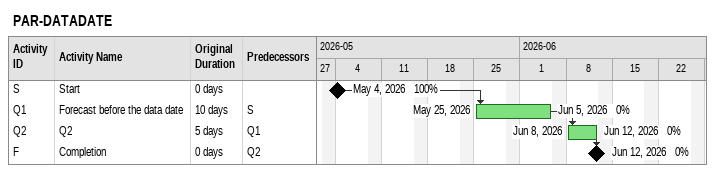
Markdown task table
PAR-DATADATE

| ID | Task | Original duration | Start | Finish | Predecessors | % complete |
|---|---|---|---|---|---|---|
| S | Start | 0d | 2026-05-04 | 2026-05-04 |  | 100 |
| Q1 | Forecast before the data date | 10d | 2026-05-25 | 2026-06-05 | S | 0 |
| Q2 | Q2 | 5d | 2026-06-08 | 2026-06-12 | Q1 | 0 |
| F | Completion | 0d | 2026-06-12 | 2026-06-12 | Q2 | 0 |
